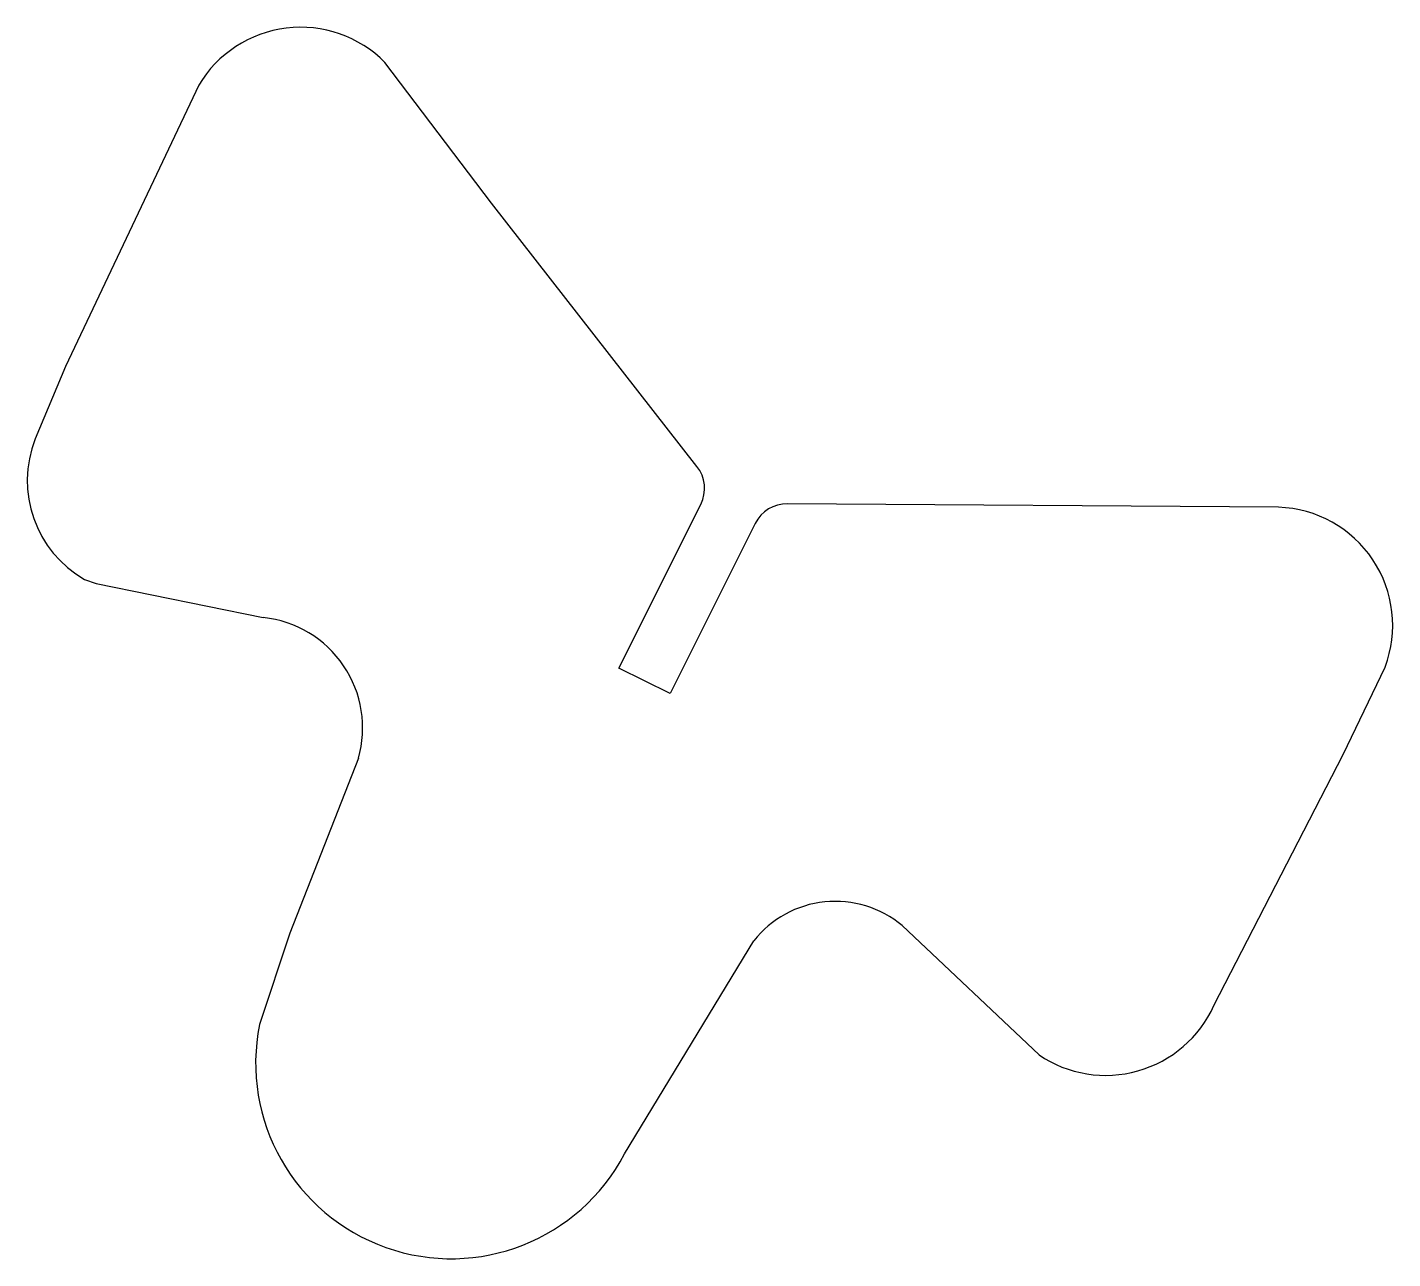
# Model space of a CAD drawing. Extents: x 0 to 38.2, y 0 to 34.4.
import ezdxf

# ---------------------------------------------------------------- set-up
doc = ezdxf.new("R2010")
doc.units = 0
doc.layers.add('WHITE', color=7, linetype='CONTINUOUS')

msp = doc.modelspace()

# ---------------------------------------------------------------- linework, layer by layer
at = {"layer": 'WHITE', "linetype": 'CONTINUOUS'}
for p, q in [((12.9696, 29.493735), (9.9946, 33.424985)), ((4.78835, 32.787485), (1.0696, 24.924985)), ((18.712552, 22.138725), (12.9696, 29.493735)), ((1.0696, 24.924985), (0.2196, 22.906235)), ((16.532266, 16.503027), (18.818791, 21.076077)), ((34.96335, 20.993735), (21.242747, 21.095369)), ((20.340912, 20.54261), (17.96335, 15.787485)), ((1.60085, 18.974985), (1.9196, 18.868735)), ((1.9196, 18.868735), (6.5946, 17.912485)), ((17.96335, 15.787485), (16.532266, 16.503027)), ((36.7696, 14.087485), (37.93835, 16.531235)), ((9.25085, 13.981235), (7.33835, 9.093735)), ((33.1571, 7.074985), (36.7696, 14.087485)), ((24.4446, 9.306235), (28.2696, 5.693735)), ((7.33835, 9.093735), (6.48835, 6.543735)), ((16.68835, 2.931235), (20.30085, 8.881235))]:
    msp.add_line(p, q, dxfattribs=at)
for centre, radius, start, end in [((7.638941, 31.085261), 3.320156, 44.805549, 149.156566), ((3.192803, 21.742597), 3.192803, 158.625864, 240.092124), ((17.924364, 21.523291), 1, -26.565051, 37.983498), ((21.235339, 20.095396), 1, 89.575595, 153.434949), ((34.8571, 17.699985), 3.295463, -20.772255, 88.15239), ((6.274518, 14.833206), 3.09587, -15.973707, 84.065581), ((22.57928, 7.079824), 2.904535, 50.043228, 141.668799), ((30.131834, 8.442029), 3.319795, -124.121428, -24.317065), ((11.846087, 5.465213), 5.465213, 168.618373, 332.37673)]:
    msp.add_arc(centre, radius, start, end, dxfattribs=at)

doc.saveas('drawing.dxf')
